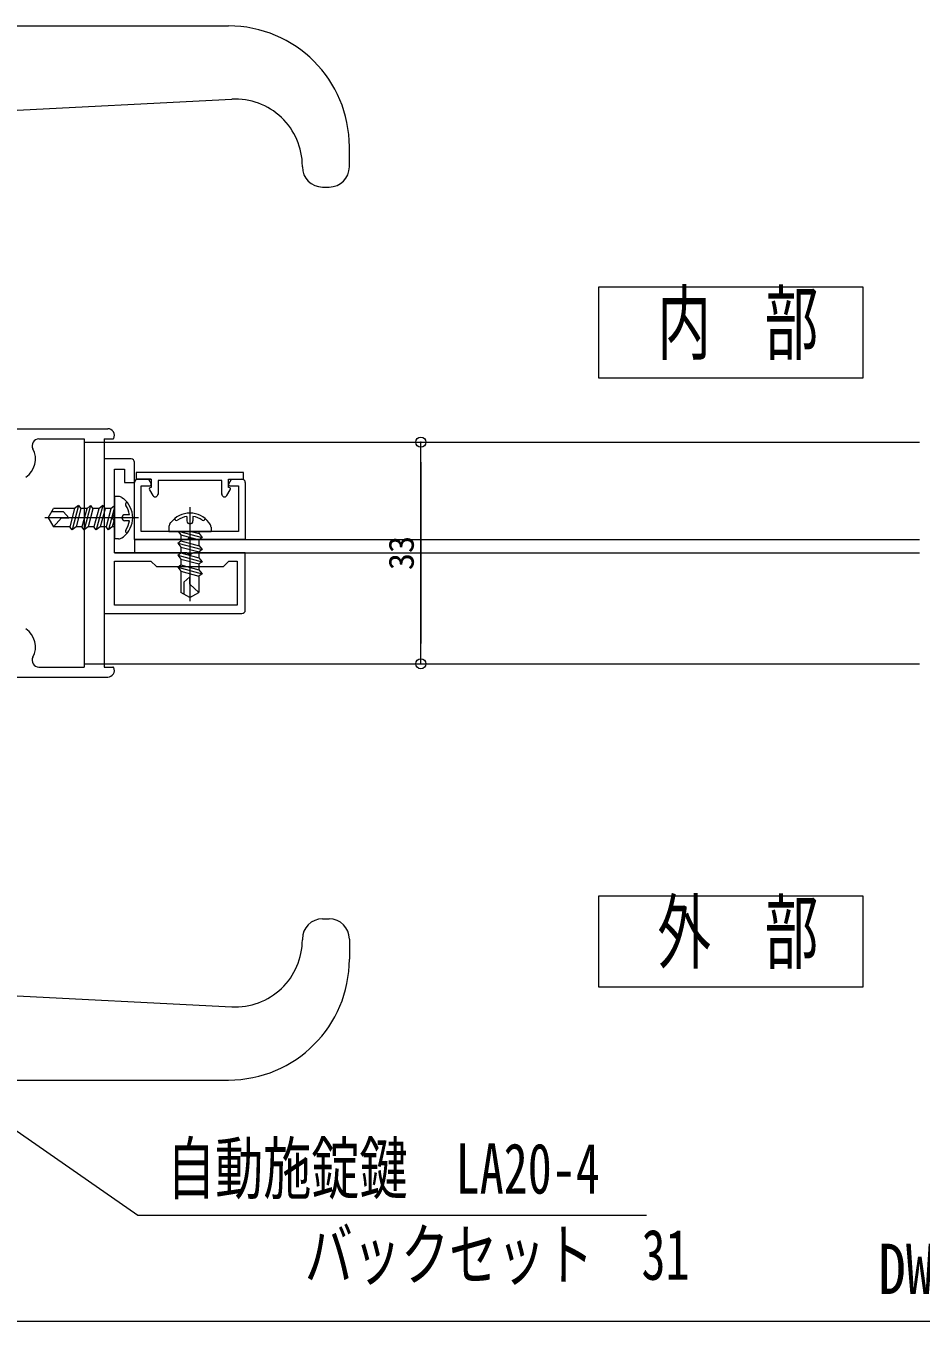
# Model space of a CAD drawing. Units: millimetres at full size; details may follow other scales. Extents: x -600 to 2301, y -735 to 832.
# Drawn here: x 162.9 to 296.3, y 14.4 to 207.3 of the extents above; entities that cross this region are included whole.
import ezdxf
from ezdxf.enums import TextEntityAlignment as Align

# ---------------------------------------------------------------- set-up
doc = ezdxf.new("R2010")
doc.units = ezdxf.units.MM
doc.header["$LTSCALE"] = 3
doc.header["$PDMODE"] = 32
doc.header["$PDSIZE"] = 1.5
doc.linetypes.add('CHAIN2', pattern=[12, 9, -1, 1, -1])
for name, color, linetype, lineweight in [('0-0_アンカー', 7, 'Continuous', 18), ('0-3_41ｱﾙﾐ', 6, 'Continuous', 18), ('0-8_CSLAYER2', 7, 'Continuous', 18)]:
    doc.layers.add(name, color=color, linetype=linetype, lineweight=lineweight)
doc.styles.add('ＭＳ ゴシック', font='')
doc.styles.get('ＭＳ ゴシック').set_extended_font_data('MS Gothic')

msp = doc.modelspace()

# ---------------------------------------------------------------- linework, layer by layer
at = {"layer": '0-0_アンカー', "color": 4, "lineweight": 9}
for p, q in [((221.751, 112.282), (221.751, 145.282)), ((221.751, 142.282), (221.751, 115.282))]:
    msp.add_line(p, q, dxfattribs=at)
at = {"layer": '0-0_アンカー'}
for p, q in [((142.736, 55.765), (179.592, 30.137)), ((179.592, 30.137), (255.34, 30.137)), ((71.101, 14.376), (501.398, 14.376))]:
    msp.add_line(p, q, dxfattribs=at)
at = {"layer": '0-0_アンカー', "color": 4}
for p in [(221.751, 145.282), (221.751, 112.282)]:
    msp.add_point(p, dxfattribs=at)
at = {"layer": '0-3_41ｱﾙﾐ'}
for p, q in [((181.601, 139.782), (179.351, 139.782)), ((181.346, 138.205), (181.85, 137.334)), ((192.852, 137.334), (193.356, 138.205))]:
    msp.add_line(p, q, dxfattribs=at)
for points in [[(178.601, 142.782), (174.601, 142.782), (174.601, 119.782), (195.101, 119.782)], [(176.101, 133.512), (175.801, 134.032), (176.101, 134.552), (176.101, 141.282), (177.601, 141.282), (177.601, 139.282), (179.101, 139.282), (179.101, 142.282)], [(195.601, 139.282), (195.601, 130.782), (179.101, 130.782), (179.101, 139.282)], [(193.201, 138.532), (193.101, 138.532), (193.101, 139.782), (195.351, 139.782), (195.351, 140.782), (179.351, 140.782), (179.351, 139.782), (181.601, 139.782), (181.601, 138.532), (181.501, 138.532)], [(179.601, 139.782), (181.17, 139.782), (181.578, 139.074)], [(192.101, 137.493), (192.101, 139.582), (182.601, 139.582), (182.601, 137.493)], [(193.123, 139.074), (193.532, 139.782), (195.101, 139.782)], [(193.301, 138.782), (194.601, 138.782), (194.601, 131.982), (180.101, 131.982), (180.101, 138.782), (181.401, 138.782)], [(195.601, 120.282), (195.601, 128.782), (187.87, 128.782), (187.351, 128.482), (186.831, 128.782), (176.101, 128.782), (176.101, 133.512)], [(187.182, 130.989), (187.051, 130.782), (187.182, 130.989)], [(187.52, 130.989), (187.651, 130.782), (187.52, 130.989)]]:
    msp.add_lwpolyline(points, dxfattribs=at)
msp.add_lwpolyline([(194.401, 127.582), (194.401, 120.982), (176.101, 120.982), (176.101, 127.582), (181.551, 127.582), (182.351, 126.782), (192.351, 126.782), (193.151, 127.582)], close=True, dxfattribs=at)
for centre, radius, start, end in [((178.601, 142.282), 0.5, 0, 90), ((179.601, 139.282), 0.5, 90, 180), ((181.401, 138.982), 0.2, 270, 32.57013), ((193.301, 138.982), 0.2, 147.42987, 270), ((195.101, 139.282), 0.5, 0, 90), ((181.501, 138.332), 0.2, 90, 219.20705), ((182.199, 137.536), 0.404, 209.92468, 6.15651), ((192.502, 137.536), 0.404, 173.84349, 330.07532), ((193.201, 138.332), 0.2, 320.79295, 90), ((187.351, 130.882), 0.2, 32.16401, 147.49695), ((187.351, 130.882), 0.2, 32.50305, 147.83599), ((195.101, 120.282), 0.5, 270, 360)]:
    msp.add_arc(centre, radius, start, end, dxfattribs=at)
at = {"layer": '0-8_CSLAYER2', "color": 3}
for p, q in [((93.572, 207.282), (193.101, 207.282)), ((123.797, 192.785), (193.586, 196.38)), ((211.101, 186.282), (211.101, 189.282)), ((204.101, 186.282), (204.101, 186.393)), ((207.101, 183.282), (208.101, 183.282)), ((207.101, 74.282), (208.101, 74.282)), ((204.101, 71.282), (204.101, 71.171)), ((211.101, 71.282), (211.101, 68.282)), ((123.797, 64.779), (193.586, 61.184)), ((93.572, 50.282), (193.101, 50.282))]:
    msp.add_line(p, q, dxfattribs=at)
at = {"layer": '0-8_CSLAYER2'}
for p, q in [((72.101, 147.282), (175.101, 147.282)), ((164.851, 145.782), (171.601, 145.782)), ((171.601, 145.782), (171.601, 111.782)), ((171.601, 145.282), (296.021, 145.282)), ((174.601, 145.782), (174.601, 111.782)), ((174.601, 145.782), (175.87, 145.782)), ((195.601, 130.782), (179.101, 130.782)), ((179.101, 130.782), (296.021, 130.782)), ((179.101, 130.782), (179.101, 128.782)), ((176.101, 128.782), (296.021, 128.782)), ((171.601, 112.282), (296.021, 112.282)), ((72.101, 110.282), (175.101, 110.282)), ((164.851, 111.782), (171.601, 111.782)), ((174.601, 111.782), (175.87, 111.782))]:
    msp.add_line(p, q, dxfattribs=at)
at = {"layer": '0-8_CSLAYER2', "color": 6}
for p, q in [((176.101, 137.182), (176.101, 130.882)), ((176.719, 137.182), (176.101, 137.182)), ((177.232, 137.021), (177.451, 136.869)), ((166.247, 134.029), (167.027, 135.38)), ((170.177, 135.38), (167.027, 135.38)), ((170.177, 135.38), (169.454, 132.68)), ((170.764, 135.83), (169.799, 132.23)), ((170.764, 135.83), (170.177, 135.38)), ((171.984, 135.382), (171.108, 135.382)), ((171.981, 135.379), (171.257, 132.679)), ((172.567, 135.829), (171.602, 132.229)), ((172.567, 135.829), (171.981, 135.379)), ((173.782, 135.382), (172.91, 135.382)), ((173.777, 135.379), (173.054, 132.679)), ((174.364, 135.828), (173.399, 132.228)), ((174.364, 135.828), (173.777, 135.379)), ((175.582, 135.382), (174.707, 135.382)), ((175.581, 135.378), (174.857, 132.678)), ((176.102, 135.583), (175.202, 132.227)), ((176.102, 135.777), (175.581, 135.378)), ((166.247, 134.029), (167.026, 132.68)), ((168.528, 134.93), (166.767, 134.93)), ((167.027, 132.679), (168.231, 134.03)), ((168.231, 134.03), (169.33, 134.03)), ((169.33, 134.03), (168.528, 134.93)), ((176.101, 133.841), (175.789, 132.678)), ((178.345, 134.482), (177.68, 134.482)), ((178.345, 133.582), (177.68, 133.582)), ((184.362, 133.114), (184.514, 133.332)), ((186.901, 134.226), (186.901, 133.561)), ((187.801, 134.226), (187.801, 133.561)), ((190.34, 133.114), (190.188, 133.332)), ((169.454, 132.68), (167.026, 132.68)), ((171.258, 132.682), (170.386, 132.682)), ((173.055, 132.682), (172.19, 132.682)), ((174.858, 132.682), (173.986, 132.682)), ((176.101, 132.682), (175.79, 132.682)), ((177.232, 131.043), (177.451, 131.195)), ((184.201, 132.6), (184.201, 131.982)), ((184.201, 131.982), (190.501, 131.982)), ((185.605, 131.983), (186.005, 131.462)), ((185.8, 131.983), (189.155, 131.083)), ((186.001, 131.463), (186.001, 130.588)), ((186.005, 131.462), (188.705, 130.738)), ((187.541, 131.982), (188.705, 131.67)), ((188.701, 131.982), (188.701, 131.671)), ((190.501, 132.6), (190.501, 131.982)), ((176.719, 130.882), (176.101, 130.882)), ((185.555, 130.245), (186.004, 129.658)), ((185.555, 130.245), (189.155, 129.28)), ((186.001, 129.663), (186.001, 128.791)), ((186.004, 129.658), (188.704, 128.935)), ((188.701, 130.739), (188.701, 129.868)), ((185.554, 128.448), (186.003, 127.862)), ((185.554, 128.448), (189.154, 127.484)), ((186.001, 127.865), (186.001, 126.989)), ((186.003, 127.862), (188.704, 127.138)), ((188.701, 128.936), (188.701, 128.071)), ((185.553, 126.645), (189.153, 125.68)), ((185.553, 126.645), (186.003, 126.058)), ((186.003, 126.058), (188.703, 125.335)), ((186.003, 126.058), (186.003, 122.908)), ((188.701, 127.139), (188.701, 126.268)), ((187.353, 125.211), (186.453, 124.409)), ((186.453, 124.409), (186.453, 122.648)), ((187.353, 124.112), (187.353, 125.211)), ((188.703, 122.908), (187.353, 124.112)), ((188.703, 125.335), (188.703, 122.908)), ((187.354, 122.128), (186.003, 122.908)), ((187.354, 122.128), (188.703, 122.908))]:
    msp.add_line(p, q, dxfattribs=at)
at = {"layer": '0-8_CSLAYER2', "color": 6, "linetype": 'CHAIN2'}
for p, q in [((187.351, 135.582), (187.351, 121.619)), ((179.701, 134.032), (165.738, 134.032))]:
    msp.add_line(p, q, dxfattribs=at)
at = {"layer": '0-8_CSLAYER2'}
for points in [[(248.274, 168.434), (287.587, 168.434), (287.587, 154.813), (248.274, 154.813)], [(248.274, 77.735), (287.587, 77.735), (287.587, 64.114), (248.274, 64.114)]]:
    msp.add_lwpolyline(points, close=True, dxfattribs=at)
at = {"layer": '0-8_CSLAYER2', "color": 6}
for points in [[(170.764, 135.83), (171.109, 135.38), (170.386, 132.68), (169.799, 132.23), (169.454, 132.68)], [(172.567, 135.829), (172.912, 135.379), (172.189, 132.679)], [(174.364, 135.829), (174.709, 135.379), (173.986, 132.679)], [(172.189, 132.679), (171.602, 132.229), (171.257, 132.679)], [(173.986, 132.679), (173.399, 132.229), (173.054, 132.679)], [(175.789, 132.678), (175.202, 132.228), (174.857, 132.678)], [(188.705, 131.67), (189.155, 131.083), (188.705, 130.738)], [(185.554, 130.245), (186.004, 130.59), (188.704, 129.867)], [(188.704, 129.867), (189.155, 129.28), (188.704, 128.935)], [(185.554, 128.448), (186.003, 128.794), (188.703, 128.07)], [(188.703, 128.07), (189.154, 127.484), (188.704, 127.138)], [(185.553, 126.645), (186.003, 126.991), (188.703, 126.267), (189.153, 125.68), (188.703, 125.335)]]:
    msp.add_lwpolyline(points, dxfattribs=at)
at = {"layer": '0-8_CSLAYER2', "color": 3}
for centre, radius, start, end in [((193.101, 189.282), 18, 0, 90), ((194.101, 186.393), 10, 0, 92.949), ((207.101, 186.282), 3, 180, 270), ((208.101, 186.282), 3, 270, 0), ((207.101, 71.282), 3, 90, 180), ((208.101, 71.282), 3, 0, 90), ((194.101, 71.171), 10, 267.051, 0), ((193.101, 68.282), 18, 270, 0)]:
    msp.add_arc(centre, radius, start, end, dxfattribs=at)
at = {"layer": '0-8_CSLAYER2'}
for centre, radius, start, end in [((175.101, 146.282), 1, 333.167, 90), ((164.851, 144.782), 1, 90, 208.072), ((175.867, 145.971), 0.189, 268.877, 312.046), ((161.101, 142.782), 3.25, 304.059, 28.072), ((161.101, 114.782), 3.25, 331.928, 55.941), ((164.851, 112.782), 1, 151.928, 270), ((175.101, 111.282), 1, 270, 26.833), ((175.867, 111.593), 0.189, 47.954, 91.123)]:
    msp.add_arc(centre, radius, start, end, dxfattribs=at)
at = {"layer": '0-8_CSLAYER2', "color": 6}
for centre, radius, start, end in [((176.719, 136.282), 0.9, 55.192, 90), ((175.215, 134.032), 3.612, 308.24, 51.76), ((178.005, 136.018), 0.266, 82.207, 215.451), ((175.215, 134.032), 3.162, 8.181, 35.452), ((177.68, 134.032), 0.45, 90, 270), ((175.215, 134.032), 3.162, 324.549, 351.819), ((185.101, 132.6), 0.9, 145.192, 180), ((187.351, 131.096), 3.612, 38.24, 141.76), ((185.365, 133.886), 0.266, 172.207, 305.451), ((187.351, 131.096), 3.162, 98.181, 125.452), ((187.351, 133.561), 0.45, 180, 0), ((187.351, 131.096), 3.162, 54.549, 81.819), ((189.339, 133.889), 0.266, 234.55, 7.787), ((189.601, 132.6), 0.9, 0, 34.808), ((178.008, 132.043), 0.266, 144.55, 277.787), ((176.719, 131.782), 0.9, 270, 304.808)]:
    msp.add_arc(centre, radius, start, end, dxfattribs=at)

# ---------------------------------------------------------------- texts
at = {"layer": '0-0_アンカー', "color": 3, "style": 'ＭＳ ゴシック'}
for s, height, width, p in [('内\u3000部', 9.009, 0.65, (256.976, 155.814)), ('外\u3000部', 9.009, 0.65, (256.976, 65.115)), ('自動施錠鍵\u3000LA20-4', 7.507, 0.7, (183.936, 31.113)), ('DW=990', 7.507, 0.8, (289.902, 16.144))]:
    msp.add_text(s, height=height, dxfattribs=dict(at, width=width)).set_placement(p, align=Align.BOTTOM_LEFT)
at = {"layer": '0-0_アンカー', "color": 4, "style": 'ＭＳ ゴシック'}
msp.add_text('33', height=3.754, rotation=90, dxfattribs=at).set_placement((221.823, 126.222), align=Align.BOTTOM_LEFT)
at = {"layer": '0-8_CSLAYER2', "color": 3, "style": 'ＭＳ ゴシック', "width": 0.7}
msp.add_text('バックセット\u300031', height=7.507, dxfattribs=at).set_placement((204.447, 18.281), align=Align.BOTTOM_LEFT)

doc.saveas('drawing.dxf')
